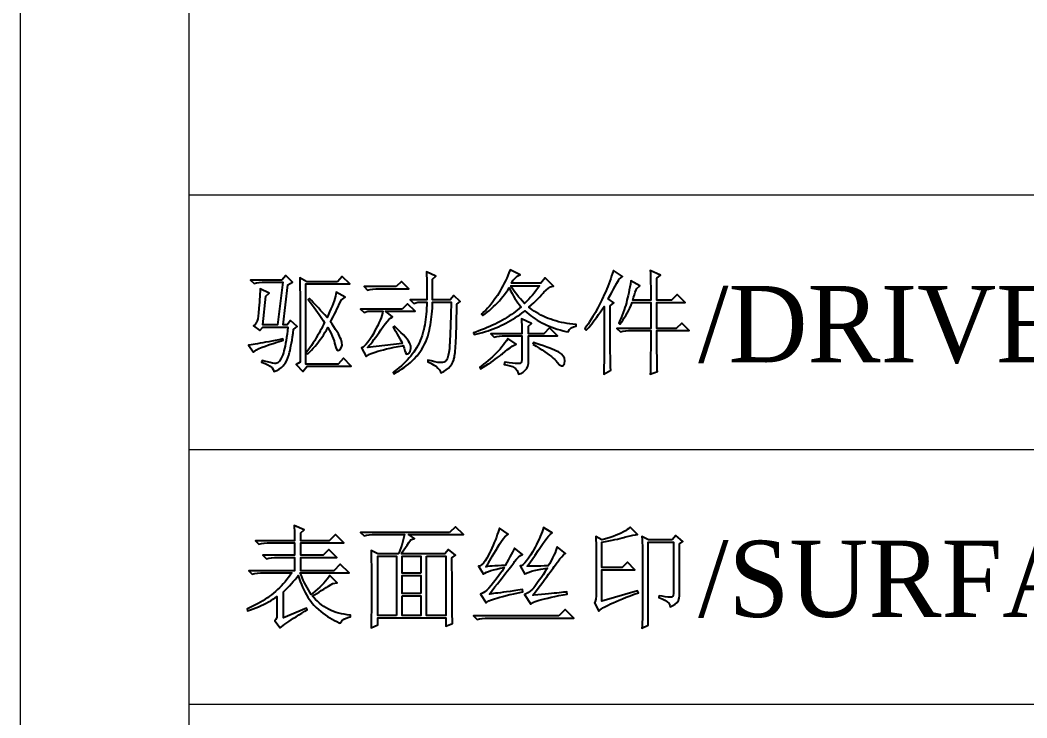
# Model space of a CAD drawing. Header units: millimetres. Extents: x 1653 to 3206, y -200 to 97.
# Drawn here: x 1653.4 to 1690.25, y -74.34 to -48.79 of the extents above; entities that cross this region are included whole.
import ezdxf

# ---------------------------------------------------------------- set-up
doc = ezdxf.new("R2010")
doc.units = ezdxf.units.MM
doc.header["$LTSCALE"] = 3
doc.styles.add('WMF-Times New Roman1', font='TIMES.TTF')

# ---------------------------------------------------------------- blocks, each defined once
blk = doc.blocks.new('XY')
at = {"lineweight": 20}
blk.add_lwpolyline([(0, 297), (0, 0), (205.21, 0), (205.21, 297)], close=True, dxfattribs=at)
at = {"color": 7, "lineweight": 20}
blk.add_lwpolyline([(6.177, 248.084), (6.177, 7.161), (200.583, 7.161), (200.583, 248.084)], close=True, dxfattribs=at)
for points in [[(6.177, 144.412), (200.583, 144.412)], [(6.177, 135.092), (200.583, 135.092)], [(6.177, 125.771), (200.583, 125.771)]]:
    blk.add_lwpolyline(points, dxfattribs=at)
at = {"color": 7}
for points in [[(14.648, 138.685), (14.703, 138.769), (14.754, 138.855), (14.8, 138.943), (14.842, 139.034), (14.881, 139.127), (14.915, 139.223), (14.945, 139.321), (14.959, 139.379), (14.98, 139.467), (15, 139.558), (15.017, 139.652), (15.034, 139.748), (15.048, 139.846), (15.06, 139.947), (15.071, 140.049), (15.079, 140.155), (15.087, 140.263), (15.092, 140.373), (15.097, 140.485), (15.097, 140.49), (15.772, 140.49), (15.769, 140.331), (15.764, 140.18), (15.761, 140.035), (15.757, 139.899), (15.753, 139.768), (15.75, 139.646), (15.746, 139.53), (15.742, 139.422), (15.738, 139.32), (15.735, 139.227), (15.73, 139.14), (15.727, 139.06), (15.722, 138.988), (15.719, 138.922), (15.715, 138.864), (15.711, 138.814), (15.708, 138.775), (15.692, 138.644), (15.668, 138.531), (15.638, 138.438), (15.602, 138.366), (15.563, 138.317), (15.521, 138.289), (15.461, 138.274), (15.382, 138.27), (15.286, 138.278), (15.171, 138.298), (15.038, 138.331), (14.919, 138.365), (14.919, 138.3), (15.035, 138.249), (15.134, 138.195), (15.22, 138.136), (15.29, 138.074), (15.345, 138.009), (15.386, 137.939), (15.402, 137.898), (15.504, 137.949), (15.593, 138.007), (15.672, 138.07), (15.738, 138.138), (15.794, 138.212), (15.838, 138.291), (15.871, 138.376), (15.877, 138.397), (15.886, 138.433), (15.894, 138.476), (15.902, 138.525), (15.91, 138.582), (15.917, 138.646), (15.924, 138.717), (15.931, 138.794), (15.937, 138.878), (15.942, 138.969), (15.948, 139.067), (15.953, 139.173), (15.958, 139.285), (15.962, 139.404), (15.966, 139.53), (15.969, 139.663), (15.973, 139.803), (15.975, 139.95), (15.978, 140.104), (15.981, 140.265), (15.982, 140.41), (16.11, 140.506), (15.87, 140.732), (15.74, 140.571), (15.097, 140.571), (15.097, 141.328), (15.209, 141.44), (14.871, 141.601), (14.875, 141.528), (14.877, 141.448), (14.879, 141.363), (14.882, 141.271), (14.883, 141.173), (14.885, 141.069), (14.886, 140.958), (14.887, 140.84), (14.887, 140.717), (14.888, 140.587), (14.888, 140.571), (14.276, 140.571), (14.405, 140.442), (14.549, 140.49), (14.888, 140.49), (14.883, 140.375), (14.878, 140.264), (14.87, 140.154), (14.861, 140.049), (14.85, 139.946), (14.838, 139.847), (14.824, 139.75), (14.808, 139.657), (14.791, 139.566), (14.771, 139.48), (14.767, 139.46), (14.741, 139.362), (14.711, 139.264), (14.677, 139.17), (14.639, 139.076), (14.598, 138.985), (14.552, 138.895), (14.503, 138.807), (14.448, 138.72), (14.405, 138.654), (14.353, 138.584), (14.298, 138.514), (14.238, 138.443), (14.173, 138.372), (14.105, 138.302), (14.031, 138.231), (13.953, 138.16), (13.872, 138.09), (13.785, 138.019), (13.694, 137.948), (13.648, 137.914), (13.68, 137.865), (13.778, 137.92), (13.872, 137.977), (13.962, 138.035), (14.049, 138.094), (14.131, 138.155), (14.21, 138.217), (14.284, 138.281), (14.355, 138.346), (14.422, 138.412), (14.485, 138.48), (14.525, 138.526), (14.588, 138.605)], [(17.89, 141.563), (17.85, 141.463), (17.807, 141.365), (17.763, 141.269), (17.718, 141.175), (17.67, 141.082), (17.621, 140.992), (17.571, 140.903), (17.519, 140.818), (17.465, 140.733), (17.41, 140.65), (17.353, 140.57), (17.294, 140.491), (17.234, 140.415), (17.172, 140.341), (17.109, 140.268), (17.043, 140.197), (16.976, 140.129), (16.907, 140.062), (16.883, 140.04), (16.931, 139.991), (17.016, 140.055), (17.098, 140.118), (17.178, 140.185), (17.255, 140.252), (17.33, 140.321), (17.403, 140.392), (17.473, 140.465), (17.541, 140.538), (17.607, 140.614), (17.67, 140.69), (17.732, 140.769), (17.79, 140.848), (17.847, 140.929), (17.897, 141.006), (17.949, 140.901), (18.002, 140.801), (18.054, 140.707), (18.108, 140.618), (18.162, 140.535), (18.216, 140.457), (18.271, 140.385), (18.327, 140.318), (18.332, 140.313), (18.265, 140.255), (18.196, 140.198), (18.125, 140.142), (18.052, 140.087), (17.977, 140.033), (17.899, 139.98), (17.818, 139.929), (17.736, 139.878), (17.651, 139.828), (17.564, 139.78), (17.474, 139.732), (17.382, 139.685), (17.288, 139.64), (17.192, 139.596), (17.093, 139.553), (16.991, 139.511), (16.888, 139.47), (16.782, 139.43), (16.675, 139.391), (16.593, 139.363), (16.626, 139.299), (16.727, 139.323), (16.828, 139.349), (16.927, 139.378), (17.026, 139.408), (17.123, 139.44), (17.22, 139.474), (17.314, 139.509), (17.408, 139.547), (17.501, 139.586), (17.592, 139.628), (17.683, 139.67), (17.772, 139.716), (17.859, 139.762), (17.946, 139.811), (18.032, 139.862), (18.117, 139.915), (18.2, 139.968), (18.282, 140.025), (18.363, 140.083), (18.443, 140.142), (18.476, 140.168), (18.544, 140.105), (18.616, 140.045), (18.689, 139.987), (18.765, 139.931), (18.844, 139.878), (18.924, 139.827), (19.007, 139.778), (19.093, 139.731), (19.181, 139.687), (19.272, 139.644), (19.365, 139.605), (19.461, 139.567), (19.559, 139.531), (19.659, 139.498), (19.763, 139.467), (19.868, 139.439), (19.976, 139.412), (20.054, 139.395), (20.103, 139.482), (20.169, 139.546), (20.253, 139.587), (20.344, 139.605), (20.344, 139.669), (20.232, 139.679), (20.122, 139.691), (20.015, 139.707), (19.91, 139.726), (19.807, 139.746), (19.706, 139.769), (19.608, 139.796), (19.511, 139.824), (19.417, 139.857), (19.325, 139.891), (19.235, 139.928), (19.146, 139.968), (19.061, 140.01), (18.977, 140.055), (18.895, 140.104), (18.817, 140.153), (18.739, 140.207), (18.664, 140.263), (18.621, 140.297), (18.715, 140.384), (18.803, 140.466), (18.883, 140.544), (18.957, 140.616), (19.024, 140.685), (19.084, 140.749), (19.139, 140.81), (19.168, 140.845), (19.25, 140.93), (19.332, 140.996), (19.413, 141.042), (19.495, 141.066), (19.523, 141.07), (19.216, 141.376), (19.055, 141.182), (17.977, 141.182), (18.048, 141.286), (18.119, 141.369), (18.19, 141.431), (18.261, 141.474), (18.299, 141.489), (17.929, 141.665)], [(21.679, 141.549), (21.646, 141.449), (21.612, 141.351), (21.577, 141.254), (21.541, 141.159), (21.505, 141.064), (21.467, 140.972), (21.429, 140.88), (21.389, 140.789), (21.349, 140.699), (21.341, 140.684), (21.289, 140.574), (21.24, 140.47), (21.191, 140.371), (21.143, 140.279), (21.097, 140.191), (21.051, 140.109), (21.008, 140.033), (20.965, 139.962), (20.963, 139.959), (20.901, 139.859), (20.841, 139.767), (20.785, 139.68), (20.731, 139.601), (20.68, 139.529), (20.666, 139.508), (20.714, 139.46), (20.76, 139.508), (20.809, 139.563), (20.862, 139.624), (20.918, 139.692), (20.976, 139.768), (21.038, 139.849), (21.103, 139.937), (21.17, 140.033), (21.241, 140.134), (21.316, 140.243), (21.373, 140.329), (21.373, 138.546), (21.373, 138.463), (21.371, 138.371), (21.369, 138.271), (21.366, 138.164), (21.363, 138.049), (21.359, 137.926), (21.358, 137.849), (21.615, 137.995), (21.611, 138.108), (21.606, 138.218), (21.604, 138.324), (21.601, 138.424), (21.6, 138.521), (21.599, 138.613), (21.598, 138.67), (21.598, 140.345), (21.728, 140.458), (21.518, 140.603), (21.545, 140.652), (21.578, 140.713), (21.618, 140.783), (21.664, 140.867), (21.716, 140.96), (21.774, 141.065), (21.839, 141.181), (21.91, 141.308), (21.92, 141.328), (22.049, 141.424), (21.711, 141.65)], [(23.068, 141.465), (23.071, 141.37), (23.073, 141.273), (23.074, 141.173), (23.076, 141.07), (23.077, 140.966), (23.078, 140.86), (23.079, 140.751), (23.079, 140.641), (23.08, 140.554), (22.419, 140.554), (22.449, 140.654), (22.479, 140.751), (22.513, 140.847), (22.547, 140.942), (22.564, 140.989), (22.677, 141.086), (22.355, 141.263), (22.335, 141.148), (22.314, 141.038), (22.294, 140.932), (22.273, 140.831), (22.251, 140.734), (22.23, 140.64), (22.208, 140.552), (22.186, 140.467), (22.186, 140.466), (22.162, 140.381), (22.135, 140.293), (22.103, 140.202), (22.069, 140.108), (22.031, 140.012), (21.99, 139.912), (21.947, 139.81), (21.905, 139.717), (21.953, 139.685), (22.006, 139.755), (22.059, 139.831), (22.11, 139.909), (22.162, 139.992), (22.212, 140.081), (22.261, 140.173), (22.31, 140.27), (22.358, 140.37), (22.403, 140.474), (23.08, 140.474), (23.08, 139.524), (21.84, 139.524), (21.968, 139.395), (22.062, 139.42), (22.161, 139.437), (22.266, 139.443), (22.29, 139.444), (23.08, 139.444), (23.079, 139.341), (23.079, 139.136), (23.078, 139.033), (23.078, 138.931), (23.077, 138.829), (23.076, 138.727), (23.075, 138.626), (23.074, 138.523), (23.073, 138.422), (23.071, 138.321), (23.07, 138.22), (23.068, 138.118), (23.067, 138.017), (23.065, 137.916), (23.063, 137.849), (23.32, 137.946), (23.319, 137.985), (23.317, 138.034), (23.315, 138.092), (23.313, 138.158), (23.312, 138.234), (23.31, 138.319), (23.309, 138.413), (23.308, 138.516), (23.307, 138.628), (23.306, 138.75), (23.305, 138.879), (23.305, 139.019), (23.305, 139.167), (23.305, 139.444), (24.48, 139.444), (24.222, 139.717), (24.013, 139.524), (23.305, 139.524), (23.305, 140.474), (24.335, 140.474), (24.045, 140.764), (23.836, 140.554), (23.305, 140.554), (23.305, 141.359), (23.433, 141.472), (23.063, 141.65), (23.066, 141.559)], [(9.576, 141.295), (8.434, 141.295), (8.562, 141.167), (8.655, 141.192), (8.754, 141.208), (8.86, 141.215), (9.609, 141.215), (9.415, 139.653), (8.884, 139.653), (8.997, 140.699), (9.11, 140.812), (8.788, 140.973), (8.783, 140.881), (8.777, 140.786), (8.771, 140.688), (8.764, 140.587), (8.757, 140.482), (8.749, 140.375), (8.741, 140.264), (8.739, 140.249), (8.726, 140.097), (8.712, 139.972), (8.697, 139.873), (8.681, 139.801), (8.667, 139.758), (8.612, 139.674), (8.546, 139.621), (8.771, 139.444), (8.884, 139.572), (9.801, 139.572), (9.785, 139.438), (9.77, 139.31), (9.752, 139.19), (9.734, 139.077), (9.715, 138.973), (9.696, 138.875), (9.675, 138.786), (9.655, 138.703), (9.633, 138.628), (9.61, 138.561), (9.601, 138.534), (9.546, 138.413), (9.488, 138.325), (9.426, 138.268), (9.359, 138.243), (9.319, 138.244), (9.242, 138.257), (9.153, 138.276), (9.05, 138.3), (8.937, 138.33), (8.868, 138.348), (8.836, 138.284), (8.963, 138.24), (9.069, 138.191), (9.154, 138.138), (9.218, 138.08), (9.262, 138.019), (9.285, 137.953), (9.287, 137.946), (9.389, 137.986), (9.48, 138.034), (9.56, 138.09), (9.629, 138.155), (9.657, 138.187), (9.711, 138.264), (9.759, 138.348), (9.801, 138.441), (9.836, 138.542), (9.85, 138.59), (9.864, 138.649), (9.88, 138.718), (9.897, 138.797), (9.913, 138.887), (9.932, 138.987), (9.95, 139.097), (9.969, 139.218), (9.989, 139.349), (10.01, 139.491), (10.011, 139.492), (10.14, 139.588), (9.898, 139.814), (9.77, 139.653), (9.624, 139.653), (9.801, 141.118), (9.962, 141.215), (9.721, 141.456)], [(11.62, 141.231), (10.493, 141.231), (10.236, 141.376), (10.237, 141.308), (10.238, 141.238), (10.239, 141.165), (10.24, 141.091), (10.241, 141.013), (10.242, 140.934), (10.243, 140.852), (10.243, 140.768), (10.244, 140.681), (10.245, 140.593), (10.246, 140.502), (10.247, 140.408), (10.247, 140.313), (10.247, 140.215), (10.248, 140.115), (10.248, 140.013), (10.249, 139.908), (10.249, 139.801), (10.25, 139.691), (10.25, 139.579), (10.251, 139.466), (10.251, 139.23), (10.252, 139.109), (10.252, 138.284), (10.107, 138.204), (10.349, 137.946), (10.51, 138.139), (12.119, 138.139), (11.829, 138.429), (11.636, 138.22), (10.462, 138.22), (10.462, 141.15), (12.071, 141.15), (11.781, 141.424)], [(13.761, 141.054), (12.586, 141.054), (12.715, 140.925), (12.808, 140.951), (12.907, 140.966), (13.012, 140.973), (14.227, 140.973), (13.954, 141.247)], [(11.559, 140.775), (11.542, 140.699), (11.519, 140.618), (11.491, 140.531), (11.458, 140.439), (11.419, 140.34), (11.375, 140.235), (11.327, 140.125), (11.273, 140.008), (11.234, 139.927), (11.152, 140.015), (11.073, 140.1), (10.998, 140.181), (10.926, 140.26), (10.856, 140.335), (10.789, 140.407), (10.725, 140.475), (10.664, 140.54), (10.606, 140.601), (10.59, 140.619), (10.541, 140.587), (10.617, 140.483), (10.688, 140.385), (10.756, 140.291), (10.82, 140.202), (10.881, 140.116), (10.939, 140.035), (10.992, 139.958), (11.043, 139.887), (11.09, 139.818), (11.133, 139.755), (11.137, 139.749), (11.103, 139.672), (11.066, 139.593), (11.027, 139.512), (10.984, 139.43), (10.938, 139.346), (10.889, 139.26), (10.836, 139.173), (10.781, 139.085), (10.723, 138.995), (10.662, 138.904), (10.597, 138.81), (10.53, 138.716), (10.462, 138.622), (10.526, 138.59), (10.595, 138.658), (10.662, 138.728), (10.728, 138.801), (10.793, 138.875), (10.856, 138.952), (10.919, 139.031), (10.98, 139.112), (11.039, 139.196), (11.097, 139.282), (11.154, 139.369), (11.21, 139.46), (11.264, 139.552), (11.266, 139.556), (11.326, 139.446), (11.379, 139.341), (11.423, 139.242), (11.46, 139.151), (11.488, 139.066), (11.508, 138.988), (11.515, 138.952), (11.548, 138.821), (11.589, 138.743), (11.636, 138.719), (11.71, 138.751), (11.765, 138.84), (11.78, 138.916), (11.773, 139.007), (11.743, 139.115), (11.717, 139.178), (11.685, 139.245), (11.646, 139.32), (11.599, 139.401), (11.546, 139.488), (11.486, 139.583), (11.418, 139.684), (11.363, 139.766), (11.458, 139.951), (11.504, 140.043), (11.549, 140.135), (11.594, 140.226), (11.638, 140.317), (11.681, 140.408), (11.723, 140.497), (11.749, 140.554), (11.893, 140.667), (11.572, 140.845)], [(18.383, 140.522), (18.309, 140.601), (18.241, 140.682), (18.176, 140.762), (18.117, 140.841), (18.061, 140.922), (18.011, 141.001), (17.964, 141.081), (17.962, 141.086), (19.007, 141.086), (18.942, 140.992), (18.876, 140.902), (18.81, 140.818), (18.746, 140.737), (18.68, 140.662), (18.614, 140.59), (18.549, 140.524), (18.483, 140.462), (18.46, 140.442)], [(13.986, 140.232), (12.457, 140.232), (12.586, 140.104), (12.731, 140.152), (13.278, 140.152), (13.26, 140.078), (13.237, 139.999), (13.207, 139.915), (13.172, 139.826), (13.132, 139.732), (13.085, 139.633), (13.033, 139.529), (12.975, 139.419), (12.94, 139.355), (12.866, 139.227), (12.796, 139.116), (12.728, 139.022), (12.665, 138.946), (12.606, 138.886), (12.551, 138.843), (12.499, 138.818), (12.489, 138.815), (12.666, 138.493), (12.697, 138.521), (12.736, 138.549), (12.786, 138.576), (12.846, 138.604), (12.915, 138.632), (12.996, 138.66), (13.085, 138.689), (13.185, 138.717), (13.294, 138.745), (13.414, 138.774), (13.544, 138.803), (13.683, 138.832), (13.832, 138.862), (13.992, 138.892), (14.018, 138.896), (14.053, 138.797), (14.084, 138.701), (14.098, 138.647), (14.143, 138.581), (14.215, 138.611), (14.227, 138.622), (14.277, 138.695), (14.299, 138.786), (14.294, 138.895), (14.292, 138.904), (14.279, 138.948), (14.253, 138.999), (14.215, 139.059), (14.165, 139.126), (14.102, 139.2), (14.027, 139.284), (13.938, 139.374), (13.839, 139.472), (13.726, 139.578), (13.696, 139.605), (13.648, 139.572), (13.7, 139.49), (13.752, 139.405), (13.803, 139.319), (13.853, 139.23), (13.902, 139.139), (13.951, 139.046), (13.986, 138.976), (12.715, 138.831), (12.772, 138.895), (12.831, 138.962), (12.89, 139.036), (12.95, 139.115), (13.013, 139.198), (13.076, 139.286), (13.141, 139.38), (13.206, 139.475), (13.286, 139.593), (13.362, 139.695), (13.433, 139.78), (13.498, 139.848), (13.558, 139.9), (13.613, 139.934), (13.632, 139.943), (13.375, 140.152), (14.453, 140.152), (14.179, 140.426)], [(18.353, 139.762), (18.357, 139.652), (18.361, 139.55), (18.362, 139.453), (18.363, 139.363), (18.363, 139.331), (17.221, 139.331), (17.35, 139.202), (17.443, 139.228), (17.542, 139.243), (17.647, 139.25), (18.363, 139.25), (18.363, 138.397), (18.345, 138.292), (18.288, 138.241), (18.251, 138.236), (18.195, 138.238), (18.117, 138.243), (18.018, 138.253), (17.895, 138.266), (17.75, 138.283), (17.736, 138.284), (17.72, 138.204), (17.833, 138.183), (17.934, 138.156), (18.02, 138.124), (18.058, 138.107), (18.129, 138.056), (18.185, 137.98), (18.226, 137.881), (18.235, 137.849), (18.319, 137.874), (18.406, 137.923), (18.476, 137.978), (18.542, 138.052), (18.585, 138.137), (18.604, 138.234), (18.605, 138.268), (18.605, 139.25), (19.667, 139.25), (19.377, 139.54), (19.168, 139.331), (18.605, 139.331), (18.605, 139.605), (18.718, 139.701), (18.348, 139.879)], [(9.47, 139.11), (9.339, 139.084), (9.214, 139.06), (9.096, 139.038), (8.985, 139.017), (8.88, 138.997), (8.781, 138.98), (8.689, 138.964), (8.603, 138.949), (8.525, 138.937), (8.452, 138.926), (8.386, 138.916), (8.353, 138.912), (8.546, 138.654), (8.585, 138.695), (8.649, 138.738), (8.737, 138.784), (8.852, 138.832), (8.98, 138.88), (9.09, 138.918), (9.295, 138.986), (9.391, 139.018), (9.483, 139.046), (9.569, 139.073), (9.624, 139.089), (9.609, 139.137)], [(17.796, 139.074), (17.742, 138.997), (17.684, 138.92), (17.624, 138.844), (17.562, 138.77), (17.496, 138.696), (17.428, 138.624), (17.356, 138.553), (17.283, 138.482), (17.207, 138.413), (17.127, 138.345), (17.046, 138.277), (16.961, 138.212), (16.873, 138.146), (16.819, 138.107), (16.85, 138.043), (16.95, 138.103), (17.046, 138.163), (17.137, 138.222), (17.225, 138.281), (17.31, 138.339), (17.39, 138.396), (17.467, 138.454), (17.54, 138.51), (17.61, 138.567), (17.648, 138.598), (17.747, 138.681), (17.841, 138.753), (17.928, 138.815), (18.008, 138.868), (18.082, 138.91), (18.15, 138.942), (18.154, 138.944), (17.849, 139.153)], [(18.766, 138.944), (18.887, 138.872), (19.001, 138.803), (19.106, 138.736), (19.203, 138.671), (19.293, 138.609), (19.374, 138.549), (19.447, 138.492), (19.512, 138.437), (19.569, 138.384), (19.617, 138.333), (19.658, 138.285), (19.659, 138.284), (19.742, 138.192), (19.811, 138.149), (19.864, 138.152), (19.903, 138.204), (19.917, 138.244), (19.93, 138.342), (19.917, 138.431), (19.877, 138.514), (19.811, 138.587), (19.788, 138.606), (19.748, 138.634), (19.697, 138.664), (19.635, 138.696), (19.561, 138.73), (19.477, 138.766), (19.382, 138.803), (19.276, 138.843), (19.159, 138.885), (19.03, 138.928), (18.891, 138.974), (18.782, 139.009)], [(8.739, 131.62), (8.833, 131.646), (8.931, 131.662), (9.036, 131.669), (10.043, 131.669), (10.043, 131.218), (8.884, 131.218), (9.013, 131.089), (9.106, 131.115), (9.204, 131.13), (9.31, 131.137), (10.043, 131.137), (10.043, 130.654), (8.369, 130.654), (8.498, 130.526), (8.591, 130.551), (8.69, 130.567), (8.795, 130.574), (9.946, 130.574), (9.887, 130.491), (9.826, 130.409), (9.763, 130.33), (9.697, 130.252), (9.63, 130.177), (9.561, 130.103), (9.49, 130.031), (9.416, 129.961), (9.341, 129.894), (9.27, 129.834), (9.199, 129.776), (9.126, 129.72), (9.049, 129.665), (8.968, 129.611), (8.885, 129.557), (8.798, 129.506), (8.709, 129.454), (8.616, 129.404), (8.52, 129.355), (8.421, 129.307), (8.32, 129.261), (8.305, 129.254), (8.321, 129.19), (8.426, 129.223), (8.528, 129.258), (8.628, 129.296), (8.725, 129.334), (8.819, 129.375), (8.911, 129.418), (9.001, 129.463), (9.088, 129.509), (9.172, 129.557), (9.254, 129.607), (9.334, 129.659), (9.4, 129.704), (9.4, 129.077), (9.389, 128.956), (9.359, 128.868), (9.319, 128.819), (9.512, 128.561), (9.564, 128.603), (9.623, 128.648), (9.687, 128.696), (9.757, 128.746), (9.833, 128.799), (9.916, 128.854), (10.004, 128.911), (10.098, 128.971), (10.198, 129.034), (10.305, 129.099), (10.417, 129.167), (10.51, 129.221), (10.478, 129.286), (9.64, 128.932), (9.64, 129.882), (9.717, 129.955), (9.791, 130.03), (9.862, 130.105), (9.931, 130.181), (9.997, 130.256), (10.06, 130.333), (10.121, 130.41), (10.171, 130.478), (10.211, 130.363), (10.251, 130.254), (10.293, 130.148), (10.337, 130.047), (10.382, 129.95), (10.429, 129.858), (10.478, 129.77), (10.529, 129.687), (10.581, 129.607), (10.635, 129.533), (10.69, 129.462), (10.747, 129.396), (10.806, 129.335), (10.84, 129.302), (10.919, 129.23), (11, 129.161), (11.081, 129.096), (11.164, 129.036), (11.248, 128.978), (11.332, 128.925), (11.419, 128.876), (11.506, 128.831), (11.593, 128.789), (11.682, 128.751), (11.717, 128.738), (11.773, 128.815), (11.843, 128.876), (11.926, 128.922), (12.024, 128.953), (12.087, 128.964), (12.087, 129.029), (11.973, 129.042), (11.864, 129.058), (11.759, 129.079), (11.659, 129.103), (11.563, 129.13), (11.472, 129.162), (11.387, 129.196), (11.305, 129.233), (11.283, 129.246), (11.197, 129.294), (11.115, 129.346), (11.033, 129.404), (10.955, 129.466), (10.879, 129.534), (10.806, 129.606), (10.735, 129.684), (10.702, 129.721), (10.779, 129.77), (10.857, 129.821), (10.939, 129.872), (11.023, 129.926), (11.109, 129.981), (11.199, 130.036), (11.29, 130.094), (11.385, 130.151), (11.443, 130.187), (11.604, 130.204), (11.331, 130.478), (11.284, 130.409), (11.232, 130.341), (11.174, 130.271), (11.111, 130.2), (11.042, 130.129), (10.968, 130.056), (10.888, 129.982), (10.802, 129.906), (10.711, 129.83), (10.654, 129.785), (10.6, 129.867), (10.548, 129.951), (10.499, 130.038), (10.45, 130.126), (10.405, 130.216), (10.361, 130.309), (10.32, 130.403), (10.28, 130.5), (10.252, 130.574), (12.039, 130.574), (11.717, 130.896), (11.475, 130.654), (10.268, 130.654), (10.268, 131.137), (11.588, 131.137), (11.298, 131.427), (11.089, 131.218), (10.268, 131.218), (10.268, 131.669), (11.845, 131.669), (11.54, 131.975), (11.314, 131.749), (10.268, 131.749), (10.268, 132.04), (10.397, 132.152), (10.027, 132.313), (10.032, 132.218), (10.037, 132.121), (10.039, 132.02), (10.042, 131.916), (10.043, 131.809), (10.043, 131.749), (8.61, 131.749)], [(15.708, 132.055), (12.457, 132.055), (12.586, 131.927), (12.678, 131.952), (12.778, 131.968), (12.883, 131.975), (14.067, 131.975), (14.047, 131.879), (14.024, 131.782), (13.998, 131.685), (13.968, 131.589), (13.934, 131.493), (13.897, 131.396), (13.856, 131.299), (13.841, 131.266), (13.085, 131.266), (12.844, 131.396), (12.845, 131.319), (12.848, 131.239), (12.85, 131.155), (12.852, 131.067), (12.853, 130.975), (12.854, 130.878), (12.856, 130.778), (12.857, 130.673), (12.858, 130.563), (12.859, 130.451), (12.859, 130.333), (12.859, 130.212), (12.859, 129.779), (12.859, 129.664), (12.859, 129.552), (12.858, 129.442), (12.857, 129.336), (12.856, 129.232), (12.854, 129.131), (12.853, 129.033), (12.852, 128.939), (12.85, 128.846), (12.848, 128.757), (12.846, 128.671), (12.844, 128.588), (12.844, 128.561), (13.085, 128.674), (13.085, 128.932), (15.579, 128.932), (15.579, 128.626), (15.82, 128.722), (15.82, 128.804), (15.818, 128.887), (15.817, 128.972), (15.816, 129.059), (15.814, 129.148), (15.813, 129.239), (15.813, 129.331), (15.812, 129.424), (15.811, 129.52), (15.81, 129.618), (15.809, 129.717), (15.808, 129.819), (15.808, 129.922), (15.807, 130.027), (15.806, 130.133), (15.806, 130.241), (15.806, 130.352), (15.806, 130.577), (15.805, 130.694), (15.805, 131.122), (15.933, 131.218), (15.676, 131.427), (15.547, 131.266), (13.954, 131.266), (13.999, 131.342), (14.048, 131.422), (14.101, 131.505), (14.159, 131.592), (14.221, 131.683), (14.287, 131.776), (14.292, 131.781), (14.437, 131.83), (14.211, 131.975), (16.223, 131.975), (15.933, 132.264)], [(17.52, 132.14), (17.494, 132.059), (17.464, 131.974), (17.431, 131.884), (17.393, 131.789), (17.353, 131.69), (17.309, 131.587), (17.262, 131.48), (17.211, 131.368), (17.205, 131.355), (17.14, 131.221), (17.076, 131.107), (17.015, 131.011), (16.955, 130.934), (16.898, 130.877), (16.842, 130.837), (16.787, 130.818), (16.771, 130.815), (16.963, 130.526), (17.007, 130.561), (17.065, 130.595), (17.137, 130.627), (17.225, 130.659), (17.326, 130.688), (17.443, 130.716), (17.574, 130.742), (17.719, 130.767), (17.72, 130.767), (17.683, 130.71), (17.637, 130.643), (17.584, 130.568), (17.522, 130.484), (17.454, 130.39), (17.378, 130.289), (17.326, 130.22), (17.24, 130.112), (17.159, 130.02), (17.082, 129.944), (17.01, 129.884), (16.941, 129.838), (16.877, 129.809), (16.85, 129.801), (17.06, 129.479), (17.082, 129.5), (17.116, 129.523), (17.159, 129.547), (17.215, 129.571), (17.283, 129.597), (17.361, 129.625), (17.452, 129.653), (17.554, 129.682), (17.667, 129.713), (17.791, 129.744), (17.927, 129.778), (18.074, 129.811), (18.232, 129.847), (18.396, 129.882), (18.38, 129.962), (18.219, 129.939), (18.068, 129.918), (17.929, 129.898), (17.801, 129.88), (17.684, 129.863), (17.578, 129.849), (17.483, 129.837), (17.398, 129.826), (17.326, 129.817), (17.263, 129.81), (17.212, 129.805), (17.172, 129.801), (17.278, 129.934), (17.377, 130.059), (17.47, 130.178), (17.557, 130.288), (17.638, 130.39), (17.712, 130.485), (17.78, 130.572), (17.842, 130.652), (17.898, 130.724), (17.947, 130.788), (17.991, 130.845), (18.027, 130.894), (18.058, 130.936), (18.082, 130.97), (18.098, 130.993), (18.164, 131.079), (18.235, 131.151), (18.312, 131.211), (18.38, 131.25), (18.09, 131.476), (18.055, 131.408), (18.017, 131.333), (17.973, 131.25), (17.925, 131.161), (17.872, 131.064), (17.815, 130.96), (17.753, 130.849), (17.753, 130.848), (17.615, 130.843), (17.49, 130.837), (17.377, 130.831), (17.276, 130.824), (17.186, 130.816), (17.109, 130.808), (17.044, 130.8), (17.089, 130.87), (17.137, 130.945), (17.186, 131.025), (17.237, 131.109), (17.291, 131.198), (17.347, 131.291), (17.406, 131.39), (17.466, 131.494), (17.471, 131.5), (17.547, 131.626), (17.618, 131.733), (17.683, 131.823), (17.744, 131.894), (17.799, 131.948), (17.849, 131.983), (17.865, 131.991), (17.543, 132.216)], [(19.13, 132.156), (19.103, 132.075), (19.071, 131.992), (19.035, 131.904), (18.995, 131.813), (18.95, 131.718), (18.901, 131.619), (18.847, 131.516), (18.789, 131.41), (18.758, 131.355), (18.679, 131.221), (18.605, 131.107), (18.536, 131.012), (18.472, 130.938), (18.413, 130.883), (18.36, 130.848), (18.312, 130.832), (18.299, 130.832), (18.476, 130.526), (18.511, 130.552), (18.562, 130.578), (18.629, 130.605), (18.712, 130.632), (18.813, 130.658), (18.929, 130.684), (19.062, 130.71), (19.211, 130.737), (19.297, 130.752), (19.214, 130.622), (19.137, 130.504), (19.065, 130.397), (18.999, 130.302), (18.94, 130.217), (18.887, 130.143), (18.838, 130.08), (18.796, 130.03), (18.761, 129.989), (18.75, 129.978), (18.667, 129.903), (18.584, 129.843), (18.501, 129.8), (18.46, 129.785), (18.685, 129.431), (18.71, 129.452), (18.745, 129.474), (18.792, 129.498), (18.85, 129.521), (18.919, 129.546), (18.999, 129.571), (19.09, 129.597), (19.194, 129.625), (19.307, 129.653), (19.433, 129.681), (19.569, 129.711), (19.717, 129.742), (19.876, 129.773), (20.022, 129.801), (20.006, 129.882), (19.949, 129.874), (19.884, 129.865), (19.812, 129.856), (19.732, 129.847), (19.643, 129.837), (19.547, 129.827), (19.443, 129.816), (19.331, 129.805), (19.211, 129.793), (19.083, 129.781), (18.947, 129.769), (18.803, 129.756), (18.766, 129.753), (18.864, 129.884), (18.957, 130.009), (19.044, 130.126), (19.125, 130.236), (19.202, 130.339), (19.273, 130.435), (19.339, 130.524), (19.399, 130.606), (19.455, 130.682), (19.505, 130.749), (19.55, 130.81), (19.588, 130.864), (19.622, 130.911), (19.651, 130.95), (19.674, 130.983), (19.675, 130.984), (19.748, 131.083), (19.819, 131.165), (19.888, 131.23), (19.952, 131.279), (19.957, 131.283), (19.651, 131.524), (19.635, 131.464), (19.61, 131.394), (19.577, 131.314), (19.537, 131.225), (19.489, 131.126), (19.432, 131.018), (19.368, 130.9), (19.329, 130.832), (19.183, 130.828), (19.051, 130.824), (18.932, 130.822), (18.826, 130.819), (18.734, 130.817), (18.655, 130.816), (18.59, 130.815), (18.557, 130.815), (18.615, 130.897), (18.733, 131.061), (18.848, 131.228), (18.964, 131.397), (19.02, 131.483), (19.064, 131.548), (19.14, 131.661), (19.212, 131.76), (19.279, 131.846), (19.342, 131.92), (19.402, 131.979), (19.456, 132.026), (19.475, 132.04), (19.153, 132.232)], [(22.274, 132.203), (22.216, 132.159), (22.15, 132.116), (22.077, 132.073), (21.996, 132.031), (21.906, 131.99), (21.808, 131.949), (21.703, 131.909), (21.59, 131.87), (21.468, 131.831), (21.338, 131.795), (21.293, 131.781), (21.067, 131.91), (21.075, 131.778), (21.08, 131.667), (21.083, 131.578), (21.084, 131.524), (21.084, 129.737), (21.075, 129.612), (21.049, 129.523), (21.019, 129.479), (21.18, 129.173), (21.201, 129.198), (21.231, 129.226), (21.271, 129.256), (21.319, 129.289), (21.378, 129.323), (21.445, 129.359), (21.522, 129.398), (21.608, 129.44), (21.703, 129.483), (21.808, 129.529), (21.923, 129.577), (22.046, 129.627), (22.179, 129.68), (22.321, 129.735), (22.473, 129.792), (22.629, 129.849), (22.597, 129.914), (21.293, 129.543), (21.293, 130.687), (22.5, 130.687), (22.227, 130.961), (22.033, 130.767), (21.293, 130.767), (21.293, 131.701), (21.425, 131.725), (21.548, 131.747), (21.661, 131.769), (21.766, 131.791), (21.863, 131.812), (21.949, 131.833), (22.028, 131.853), (22.097, 131.873), (22.114, 131.879), (22.218, 131.908), (22.32, 131.934), (22.419, 131.953), (22.515, 131.967), (22.597, 131.975), (22.323, 132.249)], [(23.868, 131.781), (22.999, 131.781), (22.758, 131.91), (22.764, 131.789), (22.768, 131.679), (22.772, 131.58), (22.773, 131.491), (22.773, 129.012), (22.773, 128.957), (22.771, 128.876), (22.766, 128.769), (22.761, 128.636), (22.758, 128.545), (22.983, 128.658), (22.983, 131.701), (23.916, 131.701), (23.916, 129.834), (23.896, 129.735), (23.837, 129.686), (23.78, 129.681), (23.702, 129.688), (23.608, 129.699), (23.5, 129.716), (23.385, 129.737), (23.369, 129.673), (23.494, 129.626), (23.597, 129.576), (23.678, 129.52), (23.737, 129.461), (23.774, 129.396), (23.788, 129.334), (23.892, 129.377), (23.977, 129.43), (24.042, 129.492), (24.089, 129.566), (24.117, 129.648), (24.125, 129.737), (24.125, 131.637), (24.254, 131.718), (23.997, 131.942)], [(13.776, 129.012), (13.085, 129.012), (13.085, 131.186), (13.776, 131.186)], [(14.662, 130.558), (13.986, 130.558), (13.986, 131.186), (14.662, 131.186)], [(14.871, 131.186), (15.579, 131.186), (15.579, 129.012), (14.871, 129.012)], [(14.662, 129.817), (13.986, 129.817), (13.986, 130.478), (14.662, 130.478)], [(13.986, 129.737), (14.662, 129.737), (14.662, 129.012), (13.986, 129.012)], [(19.715, 128.996), (16.593, 128.996), (16.722, 128.868), (16.815, 128.892), (16.914, 128.909), (17.019, 128.915), (17.044, 128.916), (20.263, 128.916), (19.941, 129.238)]]:
    blk.add_lwpolyline(points, close=True, dxfattribs=at)
at = {"color": 7, "lineweight": 20, "style": 'WMF-Times New Roman1', "width": 0.95}
for s, p in [('/DRIVE CONDITION', (24.812, 138.284)), ('/SURFACE PRINTING', (24.812, 128.963))]:
    blk.add_text(s, height=2.79183, dxfattribs=at).set_placement(p)

msp = doc.modelspace()

# ---------------------------------------------------------------- block references
msp.add_blockref('XY', (1653.404, -199.603))

doc.saveas('drawing.dxf')
